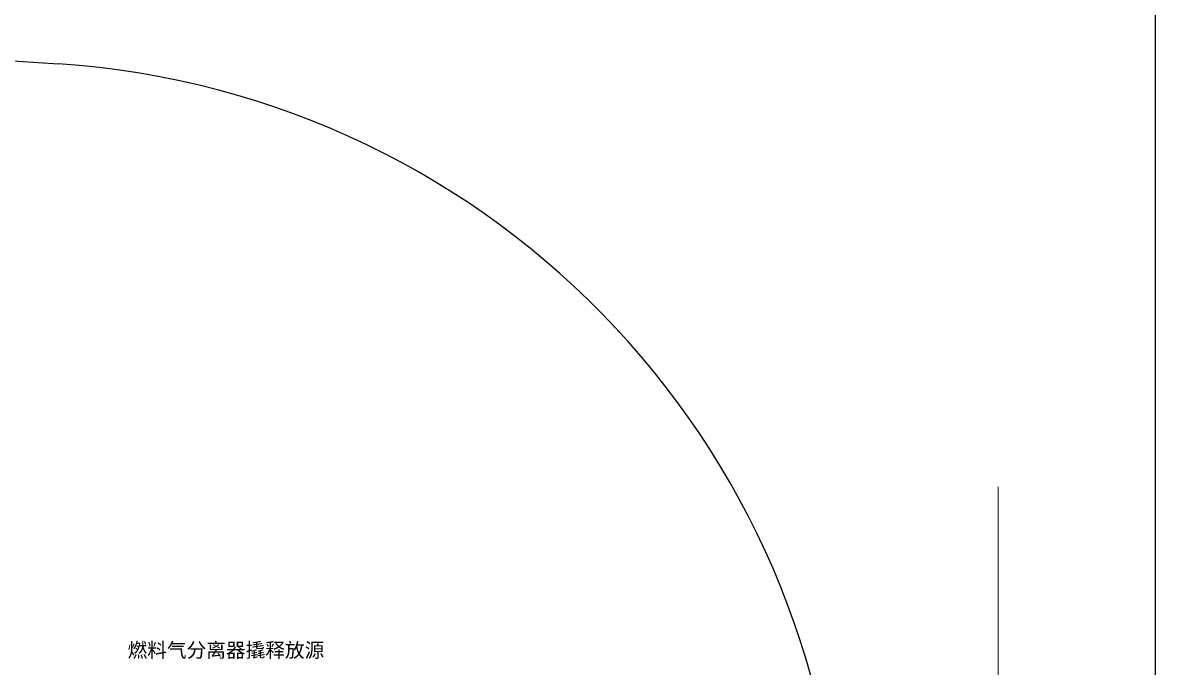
# Model space of a CAD drawing. Header units: inches. Extents: x 517790 to 538444, y 301815 to 302461.
# Drawn here: x 517885.59 to 517901.82, y 302348.08 to 302357.31 of the extents above; entities that cross this region are included whole.
import ezdxf

# ---------------------------------------------------------------- set-up
doc = ezdxf.new("R2010")
doc.units = ezdxf.units.IN
doc.header["$MEASUREMENT"] = 0
doc.linetypes.add('DASHDOT', pattern=[25.4, 12.7, -6.35, 0, -6.35])
doc.layers.add('Layout', color=6, linetype='Continuous', lineweight=15)
doc.layers.add('硅胶总平面底图 工艺装置区', color=253, linetype='Continuous')
doc.styles.get("Standard").update_dxf_attribs({"font": 'arial.ttf'})

msp = doc.modelspace()

# ---------------------------------------------------------------- linework, layer by layer
at = {"layer": 'Layout', "color": 9, "lineweight": -3}
for p, q in [((517901.817, 302315.665), (517901.817, 302359.692)), ((517877.707, 302357.275), (517886.107, 302356.72))]:
    msp.add_line(p, q, dxfattribs=at)
at = {"layer": 'Layout', "color": 9, "linetype": 'DASHDOT', "ltscale": 5}
msp.add_line((517899.567, 302287.165), (517899.567, 302357.836), dxfattribs=at)
at = {"layer": 'Layout', "color": 9, "lineweight": -3}
msp.add_arc((517885.317, 302344.746), 12, 0, 86.2239, dxfattribs=at)

# ---------------------------------------------------------------- texts
at = {"layer": '硅胶总平面底图 工艺装置区', "color": 253, "linetype": 'Continuous', "lineweight": -3, "insert": (517887.094, 302348.428), "char_height": 0.20666, "attachment_point": 1}
msp.add_mtext_dynamic_manual_height_columns('{\\fSimSun|b0|i0|c134|p2;燃料气分离器撬释放源}', width=3124.25178, gutter_width=1, heights=[0], dxfattribs=at)

doc.saveas('drawing.dxf')
